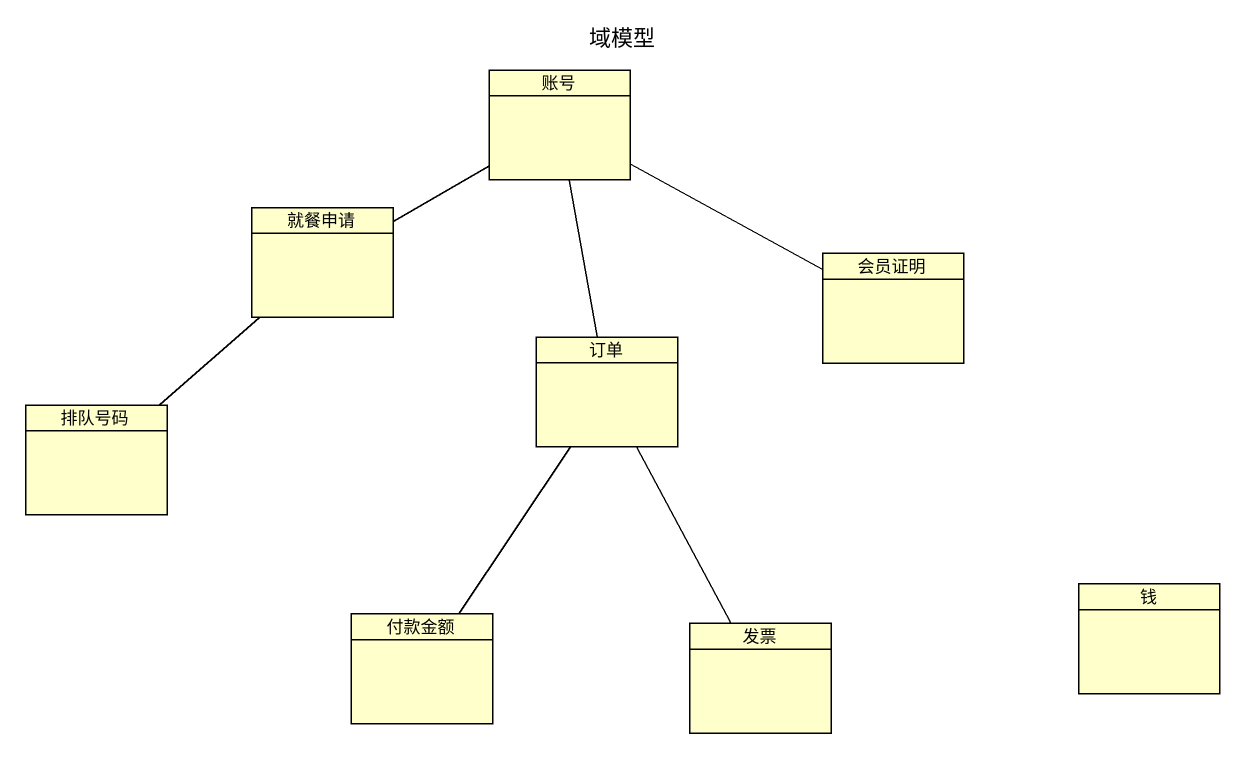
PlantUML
@startuml
title 域模型
hide circle
hide empty members
class 账号
class 就餐申请
class 会员证明
class 订单
class 排队号码
class 付款金额
class 钱
class 发票
账号 -left- 就餐申请
账号 -right- 会员证明
账号 -- 订单
就餐申请 -- 排队号码
付款金额 -up- 订单
发票 -up- 订单
@enduml
